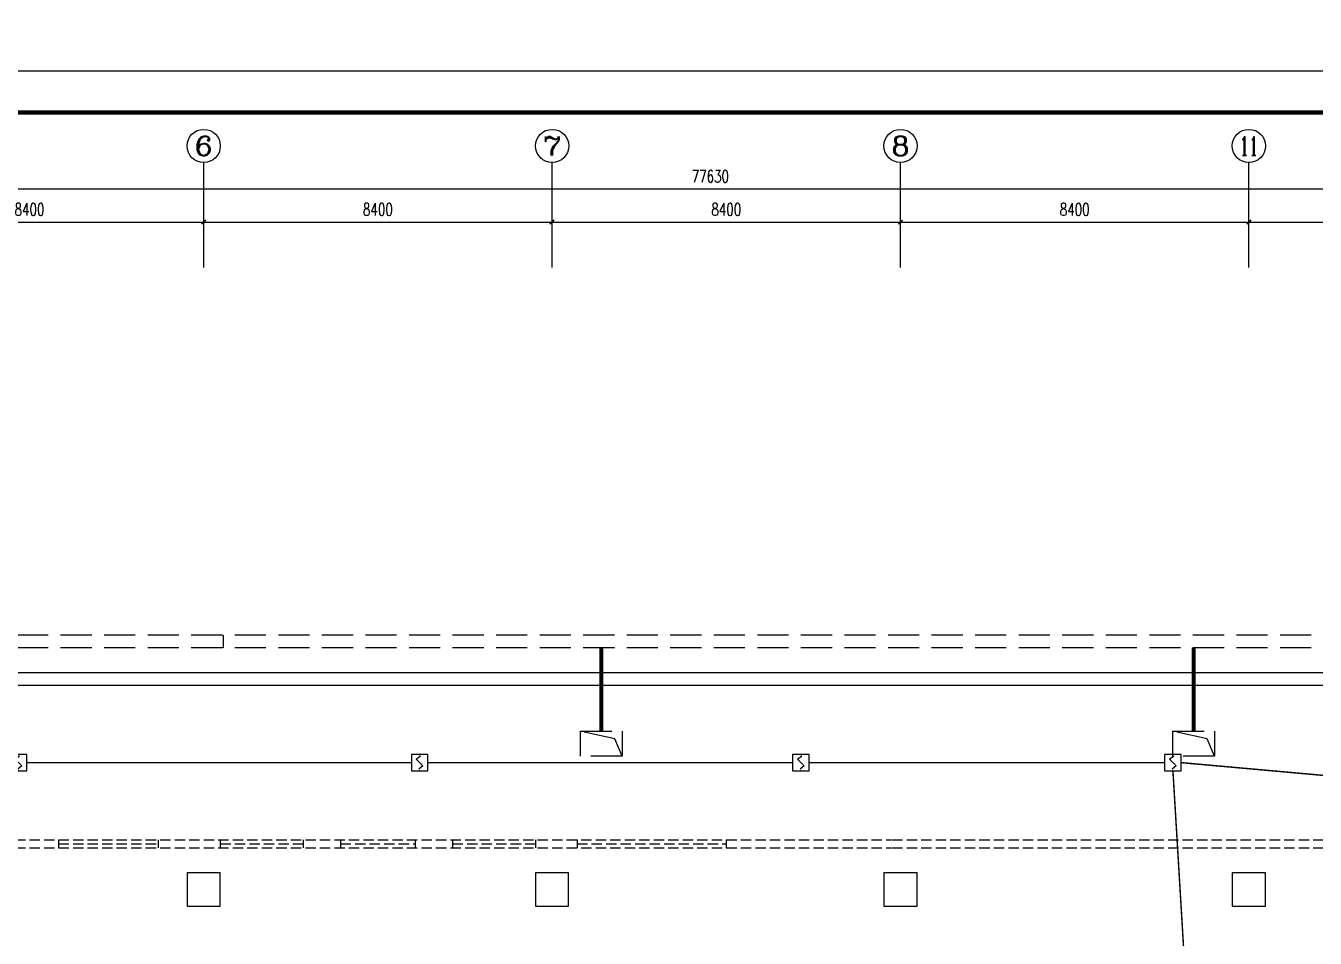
# Model space of a CAD drawing. Extents: x 2166032 to 5302137, y 581493 to 2416206.
# Drawn here: x 2587574 to 2618663, y 1284341 to 1306326 of the extents above; entities that cross this region are included whole.
import ezdxf
from ezdxf.enums import TextEntityAlignment as Align

# ---------------------------------------------------------------- set-up
doc = ezdxf.new("R2010")
doc.units = 0
doc.header["$LTSCALE"] = 1000
doc.header["$MEASUREMENT"] = 0
doc.linetypes.add('DASH', pattern=[0.35, 0.25, -0.1])
for name, color, linetype in [('AXIS', 3, 'Continuous'), ('AXIS_TEXT', 7, 'Continuous'), ('COLUMN', 2, 'Continuous'), ('EQUIP-消防', 3, 'Continuous'), ('PUB_TITLE', 137, 'Continuous'), ('WALL', 8, 'Continuous'), ('WINDOW', 8, 'Continuous'), ('WIRE-消防', 4, 'Continuous'), ('地沟', 8, 'Continuous')]:
    doc.layers.add(name, color=color, linetype=linetype)
doc.styles.add('_TCH_AXIS', font='complex_.ttf')
doc.styles.add('COMPLEX', font='complex_.ttf')
doc.styles.add('DIM_FONT', font='simplex_.ttf', dxfattribs={"width": 0.7})
doc.styles.get("Standard").update_dxf_attribs({"font": 'tssdeng.shx', "bigfont": 'tssdchn.shx'})
doc.dimstyles.new('DIMN', dxfattribs={"dimtxt": 300, "dimasz": 100, "dimexe": 250, "dimexo": 300, "dimgap": 150, "dimtad": 1, "dimdec": 0, "dimzin": 0, "dimdsep": 46, "dimtxsty": 'DIM_FONT', "dimblk": 'ARCHTICK', "dimcen": 0.09, "dimclrt": 7, "dimazin": 2, "dimtfac": 1, "dimtdec": 0, "dimtix": 1, "dimtmove": 2, "dimatfit": 3, "dimldrblk": 'ARCHTICK', "dimfxl": 1, "dimtolj": 1, "dimtzin": 0, "dimarcsym": 0})

# ---------------------------------------------------------------- blocks, each defined once
blk = doc.blocks.new('$equip$00001700')
for p, q in [((-0.5, 0.5), (-0.5, -0.5)), ((0.5, 0.5), (-0.5, 0.5)), ((-0.2, 0.2), (0.05, 0.4)), ((0, 0), (-0.2, 0.2)), ((0, 0), (0.2, -0.2)), ((0.5, -0.5), (0.5, 0.5)), ((-0.5, -0.5), (0.5, -0.5)), ((0.2, -0.2), (-0.05, -0.4))]:
    blk.add_line(p, q)
for p in [(-0.5, 0), (0, 0.5), (0.5, 0), (0, -0.5)]:
    blk.add_point(p)
at = {"flags": 1}
for tag, height, p in [('A', 0.00002, (0, 0)), ('B', 0.4, (0.75, -0.204))]:
    blk.add_attdef(tag, text='', height=height, dxfattribs=at).set_placement(p, align=Align.MIDDLE_CENTER)
blk = doc.blocks.new('_ArchTick')
at = {"color": 0, "linetype": 'ByBlock', "const_width": 0.4}
blk.add_lwpolyline([(-0.5, -0.5), (0.5, 0.5)], dxfattribs=at)
blk = doc.blocks.new('*D2640')
at = {"layer": 'AXIS', "color": 0, "lineweight": -2}
for p, q in [((2583464, 1300896), (2583464, 1301848)), ((2591864, 1300896), (2591864, 1301848)), ((2583464, 1301598), (2591864, 1301598))]:
    blk.add_line(p, q, dxfattribs=at)
at = {"layer": 'Defpoints', "color": 0}
for p in [(2591864, 1301598), (2583464, 1300596), (2591864, 1300596)]:
    blk.add_point(p, dxfattribs=at)
at = {"layer": 'AXIS', "color": 0, "lineweight": -2, "xscale": 100, "yscale": 100, "zscale": 100, "rotation": 180}
blk.add_blockref('_ArchTick', (2583464, 1301598), dxfattribs=at)
at = {"layer": 'AXIS', "color": 0, "lineweight": -2, "xscale": 100, "yscale": 100, "zscale": 100}
blk.add_blockref('_ArchTick', (2591864, 1301598), dxfattribs=at)
at = {"layer": 'AXIS', "color": 7, "insert": (2587664, 1301902), "char_height": 300, "attachment_point": 5, "style": 'DIM_FONT'}
blk.add_mtext('\\A1;8400', dxfattribs=at)
blk = doc.blocks.new('*D2641')
at = {"layer": 'AXIS', "color": 0, "lineweight": -2}
for p, q in [((2591864, 1300896), (2591864, 1301848)), ((2600264, 1300896), (2600264, 1301848)), ((2591864, 1301598), (2600264, 1301598))]:
    blk.add_line(p, q, dxfattribs=at)
at = {"layer": 'Defpoints', "color": 0}
for p in [(2600264, 1301598), (2591864, 1300596), (2600264, 1300596)]:
    blk.add_point(p, dxfattribs=at)
at = {"layer": 'AXIS', "color": 0, "lineweight": -2, "xscale": 100, "yscale": 100, "zscale": 100, "rotation": 180}
blk.add_blockref('_ArchTick', (2591864, 1301598), dxfattribs=at)
at = {"layer": 'AXIS', "color": 0, "lineweight": -2, "xscale": 100, "yscale": 100, "zscale": 100}
blk.add_blockref('_ArchTick', (2600264, 1301598), dxfattribs=at)
at = {"layer": 'AXIS', "color": 7, "insert": (2596064, 1301902), "char_height": 300, "attachment_point": 5, "style": 'DIM_FONT'}
blk.add_mtext('\\A1;8400', dxfattribs=at)
blk = doc.blocks.new('*D2642')
at = {"layer": 'AXIS', "color": 0, "lineweight": -2}
for p, q in [((2600264, 1300896), (2600264, 1301848)), ((2608664, 1300896), (2608664, 1301848)), ((2600264, 1301598), (2608664, 1301598))]:
    blk.add_line(p, q, dxfattribs=at)
at = {"layer": 'Defpoints', "color": 0}
for p in [(2608664, 1301598), (2600264, 1300596), (2608664, 1300596)]:
    blk.add_point(p, dxfattribs=at)
at = {"layer": 'AXIS', "color": 0, "lineweight": -2, "xscale": 100, "yscale": 100, "zscale": 100, "rotation": 180}
blk.add_blockref('_ArchTick', (2600264, 1301598), dxfattribs=at)
at = {"layer": 'AXIS', "color": 0, "lineweight": -2, "xscale": 100, "yscale": 100, "zscale": 100}
blk.add_blockref('_ArchTick', (2608664, 1301598), dxfattribs=at)
at = {"layer": 'AXIS', "color": 7, "insert": (2604464, 1301902), "char_height": 300, "attachment_point": 5, "style": 'DIM_FONT'}
blk.add_mtext('\\A1;8400', dxfattribs=at)
blk = doc.blocks.new('*D2643')
at = {"layer": 'AXIS', "color": 0, "lineweight": -2}
for p, q in [((2608664, 1300896), (2608664, 1301848)), ((2617064, 1300896), (2617064, 1301848)), ((2608664, 1301598), (2617064, 1301598))]:
    blk.add_line(p, q, dxfattribs=at)
at = {"layer": 'Defpoints', "color": 0}
for p in [(2617064, 1301598), (2608664, 1300596), (2617064, 1300596)]:
    blk.add_point(p, dxfattribs=at)
at = {"layer": 'AXIS', "color": 0, "lineweight": -2, "xscale": 100, "yscale": 100, "zscale": 100, "rotation": 180}
blk.add_blockref('_ArchTick', (2608664, 1301598), dxfattribs=at)
at = {"layer": 'AXIS', "color": 0, "lineweight": -2, "xscale": 100, "yscale": 100, "zscale": 100}
blk.add_blockref('_ArchTick', (2617064, 1301598), dxfattribs=at)
at = {"layer": 'AXIS', "color": 7, "insert": (2612864, 1301902), "char_height": 300, "attachment_point": 5, "style": 'DIM_FONT'}
blk.add_mtext('\\A1;8400', dxfattribs=at)
blk = doc.blocks.new('*D2644')
at = {"layer": 'AXIS', "color": 0, "lineweight": -2}
for p, q in [((2617064, 1300896), (2617064, 1301848)), ((2625464, 1300896), (2625464, 1301848)), ((2617064, 1301598), (2625464, 1301598))]:
    blk.add_line(p, q, dxfattribs=at)
at = {"layer": 'Defpoints', "color": 0}
for p in [(2625464, 1301598), (2617064, 1300596), (2625464, 1300596)]:
    blk.add_point(p, dxfattribs=at)
at = {"layer": 'AXIS', "color": 0, "lineweight": -2, "xscale": 100, "yscale": 100, "zscale": 100, "rotation": 180}
blk.add_blockref('_ArchTick', (2617064, 1301598), dxfattribs=at)
at = {"layer": 'AXIS', "color": 0, "lineweight": -2, "xscale": 100, "yscale": 100, "zscale": 100}
blk.add_blockref('_ArchTick', (2625464, 1301598), dxfattribs=at)
at = {"layer": 'AXIS', "color": 7, "insert": (2621264, 1301902), "char_height": 300, "attachment_point": 5, "style": 'DIM_FONT'}
blk.add_mtext('\\A1;8400', dxfattribs=at)
blk = doc.blocks.new('*D2649')
at = {"layer": 'AXIS', "color": 0, "lineweight": -2}
for p, q in [((2565264, 1301196), (2565264, 1302648)), ((2642894, 1301196), (2642894, 1302648)), ((2565264, 1302398), (2642894, 1302398))]:
    blk.add_line(p, q, dxfattribs=at)
at = {"layer": 'Defpoints', "color": 0}
for p in [(2642894, 1302398), (2565264, 1300896), (2642894, 1300896)]:
    blk.add_point(p, dxfattribs=at)
at = {"layer": 'AXIS', "color": 0, "lineweight": -2, "xscale": 100, "yscale": 100, "zscale": 100, "rotation": 180}
blk.add_blockref('_ArchTick', (2565264, 1302398), dxfattribs=at)
at = {"layer": 'AXIS', "color": 0, "lineweight": -2, "xscale": 100, "yscale": 100, "zscale": 100}
blk.add_blockref('_ArchTick', (2642894, 1302398), dxfattribs=at)
at = {"layer": 'AXIS', "color": 7, "insert": (2604079, 1302699), "char_height": 300, "attachment_point": 5, "style": 'DIM_FONT'}
blk.add_mtext('\\A1;77630', dxfattribs=at)
blk = doc.blocks.new('_AXISO')
blk.add_circle((0, 0), 0.5)
at = {"layer": 'AXIS_TEXT', "style": 'COMPLEX', "width": 1.171875}
blk.add_attdef('A', text='', height=0.56, dxfattribs=at).set_placement((-0.25, -0.28), (0.25, -0.28), align=Align.FIT)

msp = doc.modelspace()

# ---------------------------------------------------------------- linework, layer by layer
msp.add_circle((2604640.5, 1020101.3), 438608.5)
at = {"layer": 'AXIS'}
for p, q in [((2591864.3, 1300500.4), (2591864.3, 1303031.5)), ((2600264.3, 1300500.4), (2600264.3, 1303031.5)), ((2608664.3, 1300500.4), (2608664.3, 1303031.5)), ((2617064.3, 1300500.4), (2617064.3, 1303031.5))]:
    msp.add_line(p, q, dxfattribs=at)
at = {"layer": 'COLUMN'}
for p, q in [((2592262.8, 1285915.5), (2591462.8, 1285915.5)), ((2591462.8, 1285915.5), (2591462.8, 1285115.5)), ((2592262.8, 1285115.5), (2592262.8, 1285915.5)), ((2600662.8, 1285915.5), (2599862.8, 1285915.5)), ((2599862.8, 1285915.5), (2599862.8, 1285115.5)), ((2600662.8, 1285115.5), (2600662.8, 1285915.5)), ((2609062.8, 1285915.5), (2608262.8, 1285915.5)), ((2608262.8, 1285915.5), (2608262.8, 1285115.5)), ((2609062.8, 1285115.5), (2609062.8, 1285915.5)), ((2617462.8, 1285915.5), (2616662.8, 1285915.5)), ((2616662.8, 1285915.5), (2616662.8, 1285115.5)), ((2617462.8, 1285115.5), (2617462.8, 1285915.5)), ((2591462.8, 1285115.5), (2592262.8, 1285115.5)), ((2599862.8, 1285115.5), (2600662.8, 1285115.5)), ((2608262.8, 1285115.5), (2609062.8, 1285115.5)), ((2616662.8, 1285115.5), (2617462.8, 1285115.5))]:
    msp.add_line(p, q, dxfattribs=at)
at = {"layer": 'PUB_TITLE'}
msp.add_lwpolyline([(2552565.3, 1245835.7), (2657665.3, 1245835.7), (2657665.3, 1305235.7), (2552565.3, 1305235.7)], close=True, dxfattribs=at)
at = {"layer": 'PUB_TITLE', "const_width": 100}
msp.add_lwpolyline([(2555065.3, 1246835.7), (2656665.3, 1246835.7), (2656665.3, 1304235.7), (2555065.3, 1304235.7)], close=True, dxfattribs=at)
at = {"layer": 'WALL'}
for p, q in [((2583364.3, 1290740.5), (2619864.3, 1290740.5)), ((2583464.3, 1290440.5), (2619764.3, 1290440.5))]:
    msp.add_line(p, q, dxfattribs=at)
at = {"layer": 'WALL', "linetype": 'DASH'}
for p, q in [((2583464.3, 1286715.5), (2608447.6, 1286715.5)), ((2583464.3, 1286515.5), (2608447.6, 1286515.5)), ((2608464.3, 1286715.5), (2625214.3, 1286715.5)), ((2608464.3, 1286515.5), (2625214.3, 1286515.5))]:
    msp.add_line(p, q, dxfattribs=at)
at = {"layer": 'WINDOW', "linetype": 'DASH'}
for p, q in [((2588364.3, 1286715.5), (2588364.3, 1286515.5)), ((2588364.3, 1286615.5), (2590764.3, 1286615.5)), ((2590764.3, 1286715.5), (2590764.3, 1286515.5)), ((2592264.3, 1286715.5), (2592264.3, 1286515.5)), ((2592264.3, 1286615.5), (2594264.3, 1286615.5)), ((2594264.3, 1286715.5), (2594264.3, 1286515.5)), ((2595163.9, 1286715.5), (2595163.9, 1286515.5)), ((2595163.9, 1286615.5), (2596963.9, 1286615.5)), ((2596963.9, 1286715.5), (2596963.9, 1286515.5)), ((2597864.3, 1286715.5), (2597864.3, 1286515.5)), ((2597864.3, 1286615.5), (2599864.3, 1286615.5)), ((2599864.3, 1286715.5), (2599864.3, 1286515.5)), ((2600864.3, 1286715.5), (2600864.3, 1286515.5)), ((2600864.3, 1286615.5), (2604464.3, 1286615.5)), ((2604464.3, 1286715.5), (2604464.3, 1286515.5))]:
    msp.add_line(p, q, dxfattribs=at)
at = {"layer": 'WIRE-消防', "linetype": 'Continuous', "const_width": 35}
for points in [[(2587601.3, 1288571.6), (2596870, 1288571.6)], [(2597270, 1288571.6), (2606062.3, 1288571.6)], [(2606462.3, 1288571.6), (2615032.3, 1288571.6)], [(2615232.3, 1288371.6), (2615603.1, 1282224.5)], [(2615432.3, 1288571.6), (2622390, 1287947.1)]]:
    msp.add_lwpolyline(points, dxfattribs=at)
at = {"layer": '地沟', "linetype": 'DASH', "ltscale": 3}
for p, q in [((2592341.5, 1291340.5), (2592341.5, 1291640.5)), ((2601772.3, 1289144.6), (2600950.2, 1289328.5)), ((2616054.4, 1289144.6), (2615232.3, 1289328.5)), ((2601950.2, 1288728.5), (2601772.3, 1289144.6)), ((2616232.3, 1288728.5), (2616054.4, 1289144.6))]:
    msp.add_line(p, q, dxfattribs=at)
for points in [[(2622764.3, 1291640.5), (2576587.4, 1291640.5), (2576587.4, 1288469.8)], [(2622764.3, 1291340.5), (2576887.4, 1291340.5), (2576887.4, 1288469.8)]]:
    msp.add_lwpolyline(points, dxfattribs=at)
at = {"layer": '地沟', "linetype": 'DASH', "ltscale": 2, "const_width": 100}
for points in [[(2601450.2, 1289328.5), (2601450.2, 1291340.5)], [(2615732.3, 1289328.5), (2615732.3, 1291340.5)]]:
    msp.add_lwpolyline(points, dxfattribs=at)
at = {"layer": '地沟', "linetype": 'DASH', "ltscale": 3}
for points in [[(2601950.2, 1288728.5), (2600950.2, 1288728.5), (2600950.2, 1289328.5), (2601950.2, 1289328.5)], [(2616232.3, 1288728.5), (2615232.3, 1288728.5), (2615232.3, 1289328.5), (2616232.3, 1289328.5)]]:
    msp.add_lwpolyline(points, close=True, dxfattribs=at)

# ---------------------------------------------------------------- block references
at = {"layer": 'AXIS'}
ref = msp.add_blockref('_AXISO', (2591864.3, 1303431.5), dxfattribs=dict(at, xscale=800, yscale=800, zscale=800))
ref.add_attrib('A', '6', dxfattribs={"layer": 'AXIS_TEXT', "height": 452.5, "style": '_TCH_AXIS', "width": 1.049113}).set_placement((2591638.1, 1303205.2), (2592090.6, 1303205.2), align=Align.FIT)
ref = msp.add_blockref('_AXISO', (2600264.3, 1303431.5), dxfattribs=dict(at, xscale=800, yscale=800, zscale=800))
ref.add_attrib('A', '7', dxfattribs={"layer": 'AXIS_TEXT', "height": 452.5, "style": '_TCH_AXIS', "width": 1.049113}).set_placement((2600038.1, 1303205.2), (2600490.6, 1303205.2), align=Align.FIT)
ref = msp.add_blockref('_AXISO', (2608664.3, 1303431.5), dxfattribs=dict(at, xscale=800, yscale=800, zscale=800))
ref.add_attrib('A', '8', dxfattribs={"layer": 'AXIS_TEXT', "height": 452.5, "style": '_TCH_AXIS', "width": 1.049113}).set_placement((2608438.1, 1303205.2), (2608890.6, 1303205.2), align=Align.FIT)
ref = msp.add_blockref('_AXISO', (2617064.3, 1303431.5), dxfattribs=dict(at, xscale=800, yscale=800, zscale=800))
ref.add_attrib('A', '11', dxfattribs={"layer": 'AXIS_TEXT', "height": 452.55, "style": '_TCH_AXIS', "width": 0.694043}).set_placement((2616838.1, 1303205.2), (2617290.6, 1303205.2), align=Align.FIT)
at = {"layer": 'EQUIP-消防', "xscale": 400, "yscale": 400, "zscale": 400}
for p in [(2587401.3, 1288571.6), (2597070, 1288571.6), (2606262.3, 1288571.6), (2615232.3, 1288571.6)]:
    msp.add_blockref('$equip$00001700', p, dxfattribs=at)

# ---------------------------------------------------------------- dimensions: what is measured, and where the dimension line sits
at = {"layer": 'AXIS'}
for p1, p2, distance, picture, middle in [((2565264.3, 1300895.8), (2642894.3, 1300895.8), 1501.9, '*D2649', (2604079.3, 1302699)), ((2583464.3, 1300595.8), (2591864.3, 1300595.8), 1001.9, '*D2640', (2587664.3, 1301902.5)), ((2591864.3, 1300595.8), (2600264.3, 1300595.8), 1001.9, '*D2641', (2596064.3, 1301902.5)), ((2600264.3, 1300595.8), (2608664.3, 1300595.8), 1001.9, '*D2642', (2604464.3, 1301902.5)), ((2608664.3, 1300595.8), (2617064.3, 1300595.8), 1001.9, '*D2643', (2612864.3, 1301902.5)), ((2617064.3, 1300595.8), (2625464.3, 1300595.8), 1001.9, '*D2644', (2621264.3, 1301902.5))]:
    dim = msp.add_aligned_dim(p1=p1, p2=p2, distance=distance, dimstyle='DIMN', dxfattribs=at)
    dim.commit()
    dim.dimension.update_dxf_attribs({"geometry": picture, "text_midpoint": middle})

doc.saveas('drawing.dxf')
